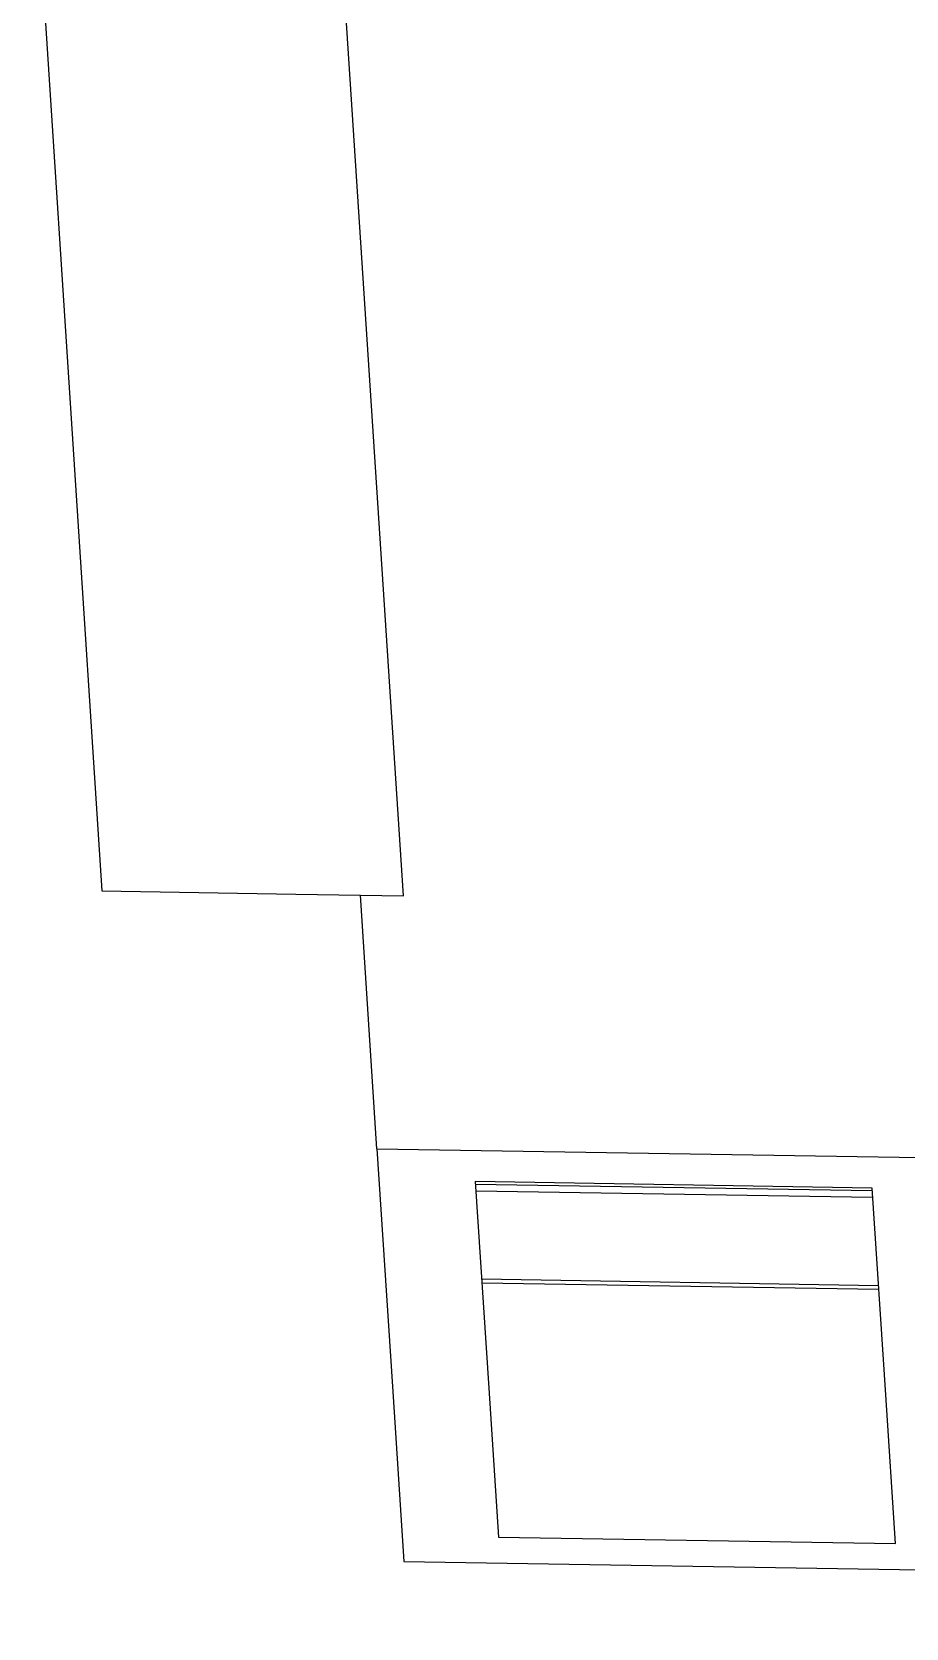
# Model space of a CAD drawing. Extents: x -68 to 264, y 51 to 115.
# Drawn here: x 68.432 to 69.592, y 75.6 to 77.717 of the extents above; entities that cross this region are included whole.
import ezdxf

# ---------------------------------------------------------------- set-up
doc = ezdxf.new("R2010")
doc.units = 0
doc.layers.get('0').update_dxf_attribs({"linetype": 'CONTINUOUS'})

msp = doc.modelspace()

# ---------------------------------------------------------------- linework, layer by layer
for p, q in [((68.4318, 78.0034), (68.5244, 76.5775)), ((68.9248, 76.571), (68.8315, 77.9969)), ((68.5244, 76.5775), (68.7818, 76.5733)), ((68.7818, 76.5733), (68.9248, 76.571)), ((68.8896, 76.2356), (68.8676, 76.5719)), ((68.8896, 76.2356), (70.1832, 76.2145)), ((68.8896, 76.2356), (68.9103, 75.92)), ((69.5465, 76.1833), (69.0199, 76.1919)), ((69.0199, 76.1919), (69.0379, 75.9179)), ((69.5467, 76.1797), (69.0201, 76.1883)), ((69.5473, 76.1709), (69.0207, 76.1795)), ((69.5647, 75.9093), (69.5465, 76.1833)), ((69.5551, 76.0539), (69.0284, 76.0624)), ((69.5554, 76.0487), (69.0287, 76.0572)), ((68.9103, 75.92), (68.9254, 75.6883)), ((69.0379, 75.9179), (69.0508, 75.7204)), ((69.5778, 75.7118), (69.5647, 75.9093)), ((69.0508, 75.7204), (69.5778, 75.7118)), ((68.9254, 75.6883), (74.3675, 75.5998))]:
    msp.add_line(p, q)

doc.saveas('drawing.dxf')
